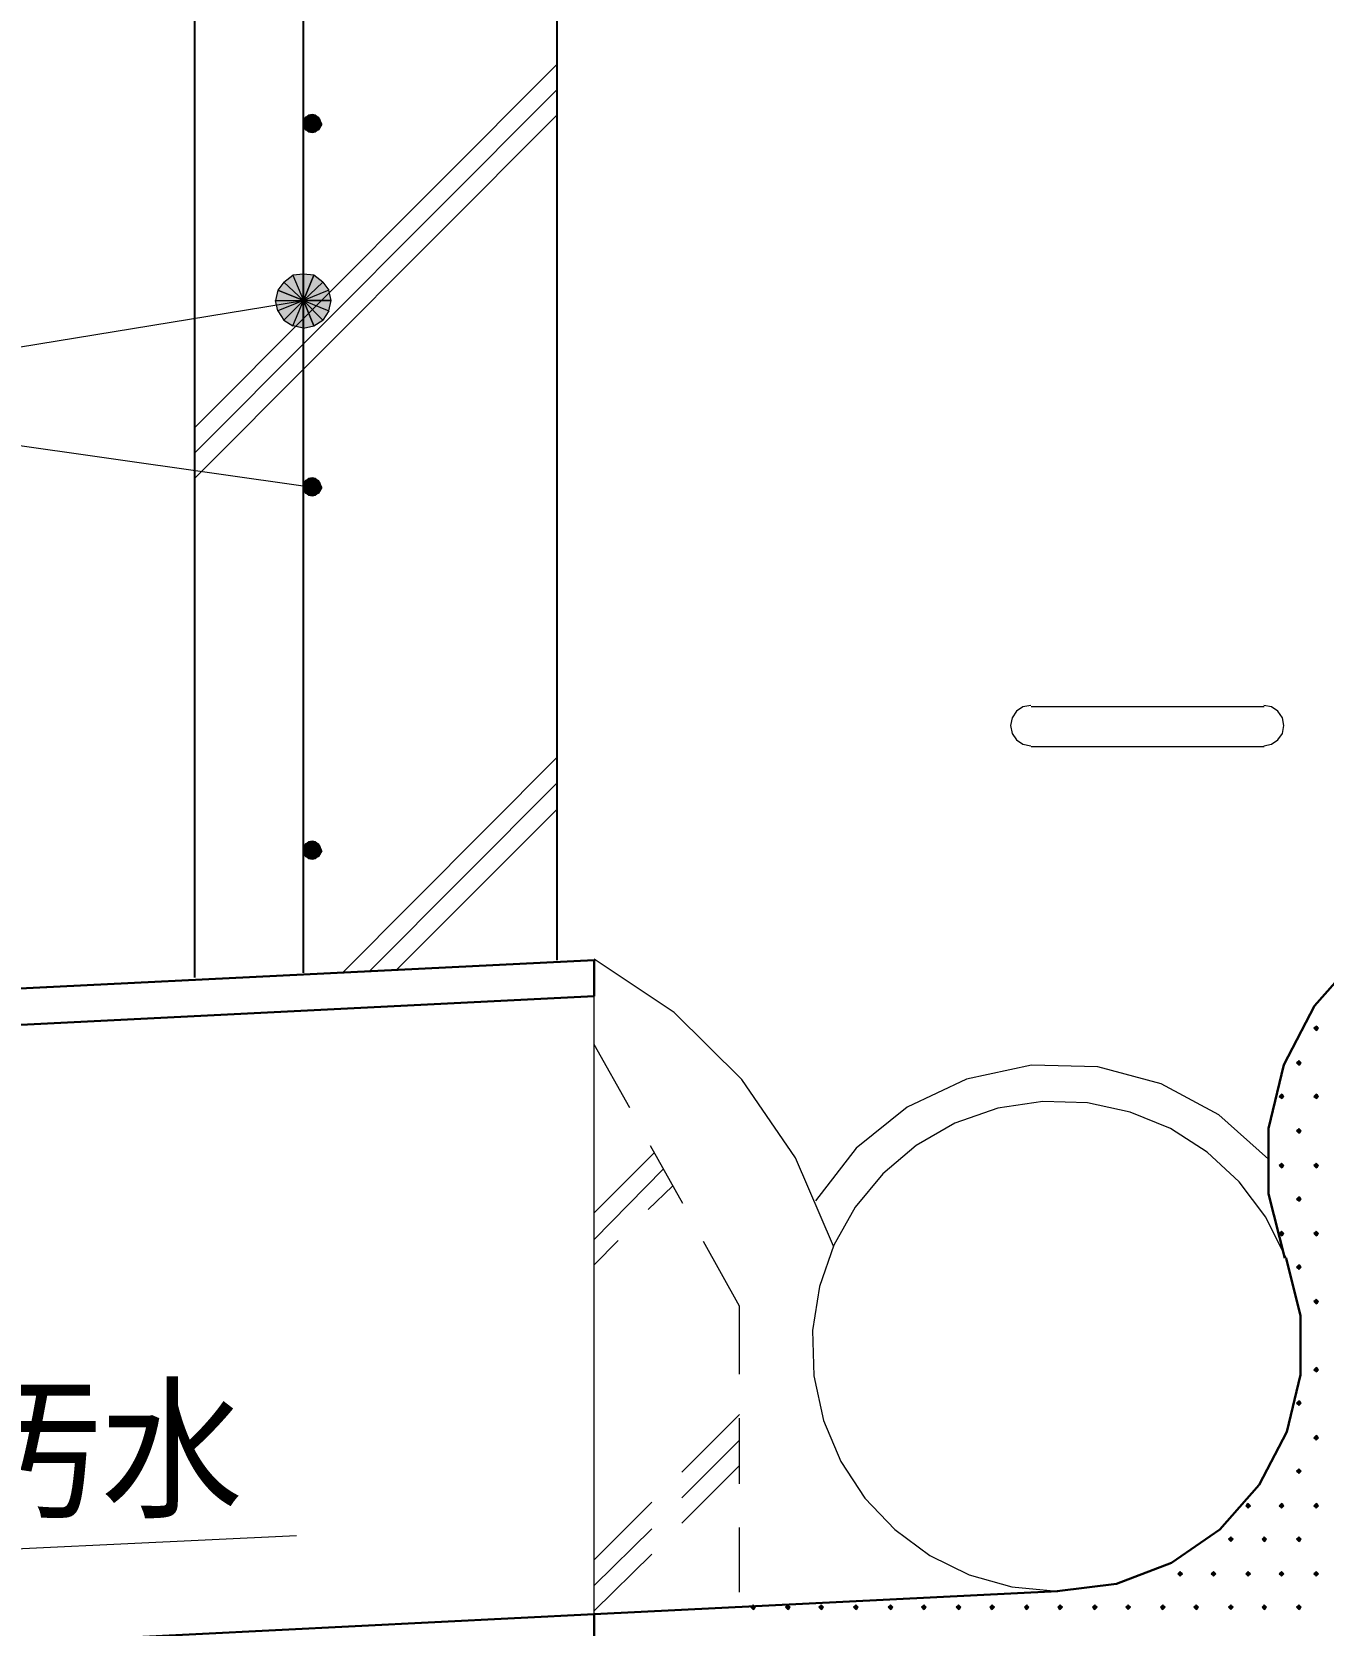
# Model space of a CAD drawing. Header units: millimetres. Extents: x 0 to 420, y 0 to 297.
# Drawn here: x 72.87 to 96.56, y 85.29 to 114.53 of the extents above; entities that cross this region are included whole.
import ezdxf
from ezdxf.enums import TextEntityAlignment as Align

# ---------------------------------------------------------------- set-up
doc = ezdxf.new("R2010")
doc.units = ezdxf.units.MM
doc.styles.add('kst32b', font='NotoSansJP-Variable.ttf')

msp = doc.modelspace()

# ---------------------------------------------------------------- hatches: boundary and pattern name
h = msp.add_hatch(color=7)
h.paths.add_polyline_path([(77.893, 112.966), (77.851, 112.839), (78.02, 112.839), (77.893, 112.966)])
h.paths.add_polyline_path([(77.851, 112.839), (78.02, 112.839), (77.893, 112.734), (77.851, 112.839)])
h.paths.add_polyline_path([(78.02, 112.839), (77.893, 112.734), (78.02, 112.691), (78.02, 112.839)])
h = msp.add_hatch(color=7)
h.paths.add_polyline_path([(78.19, 112.839), (78.126, 112.966), (78.02, 112.839), (78.19, 112.839)])
h.paths.add_polyline_path([(78.126, 112.966), (78.02, 112.839), (78.02, 113.009), (78.126, 112.966)])
h.paths.add_polyline_path([(78.02, 112.839), (78.02, 113.009), (77.893, 112.966), (78.02, 112.839)])
h = msp.add_hatch(color=7)
h.paths.add_polyline_path([(78.02, 112.691), (78.126, 112.734), (78.02, 112.839), (78.02, 112.691)])
h.paths.add_polyline_path([(78.126, 112.734), (78.02, 112.839), (78.19, 112.839), (78.126, 112.734)])
h = msp.add_hatch(color=7)
h.paths.add_polyline_path([(77.851, 110.088), (77.661, 110.067), (77.851, 109.601), (77.851, 110.088)])
h.paths.add_polyline_path([(77.661, 110.067), (77.851, 109.601), (77.491, 109.94), (77.661, 110.067)])
h.paths.add_polyline_path([(77.851, 109.601), (77.491, 109.94), (77.385, 109.791), (77.851, 109.601)])
for points in [[(78.042, 110.067), (77.851, 110.088), (77.851, 109.601), (78.042, 110.067)], [(96.435, 96.287), (96.414, 96.266), (96.393, 96.245), (96.414, 96.224), (96.435, 96.202), (96.457, 96.224), (96.478, 96.245), (96.457, 96.266), (96.435, 96.287)], [(96.118, 95.652), (96.097, 95.631), (96.076, 95.61), (96.097, 95.589), (96.118, 95.568), (96.139, 95.589), (96.16, 95.61), (96.139, 95.631), (96.118, 95.652)], [(95.8, 95.038), (95.779, 95.017), (95.758, 94.996), (95.779, 94.975), (95.8, 94.954), (95.821, 94.975), (95.843, 94.996), (95.821, 95.017), (95.8, 95.038)], [(96.435, 95.038), (96.414, 95.017), (96.393, 94.996), (96.414, 94.975), (96.435, 94.954), (96.457, 94.975), (96.478, 94.996), (96.457, 95.017), (96.435, 95.038)], [(96.118, 94.403), (96.097, 94.382), (96.076, 94.361), (96.097, 94.34), (96.118, 94.319), (96.139, 94.34), (96.16, 94.361), (96.139, 94.382), (96.118, 94.403)], [(95.8, 93.768), (95.779, 93.747), (95.758, 93.726), (95.779, 93.705), (95.8, 93.684), (95.821, 93.705), (95.843, 93.726), (95.821, 93.747), (95.8, 93.768)], [(96.435, 93.768), (96.414, 93.747), (96.393, 93.726), (96.414, 93.705), (96.435, 93.684), (96.457, 93.705), (96.478, 93.726), (96.457, 93.747), (96.435, 93.768)], [(96.118, 93.154), (96.097, 93.133), (96.076, 93.112), (96.097, 93.091), (96.118, 93.07), (96.139, 93.091), (96.16, 93.112), (96.139, 93.133), (96.118, 93.154)], [(95.8, 92.52), (95.779, 92.498), (95.758, 92.477), (95.779, 92.456), (95.8, 92.435), (95.821, 92.456), (95.843, 92.477), (95.821, 92.498), (95.8, 92.52)], [(96.435, 92.52), (96.414, 92.498), (96.393, 92.477), (96.414, 92.456), (96.435, 92.435), (96.457, 92.456), (96.478, 92.477), (96.457, 92.498), (96.435, 92.52)], [(96.118, 91.906), (96.097, 91.884), (96.076, 91.863), (96.097, 91.842), (96.118, 91.821), (96.139, 91.842), (96.16, 91.863), (96.139, 91.884), (96.118, 91.906)], [(96.435, 91.271), (96.414, 91.25), (96.393, 91.228), (96.414, 91.207), (96.435, 91.186), (96.457, 91.207), (96.478, 91.228), (96.457, 91.25), (96.435, 91.271)], [(96.435, 90.022), (96.414, 90.001), (96.393, 89.979), (96.414, 89.958), (96.435, 89.937), (96.457, 89.958), (96.478, 89.979), (96.457, 90.001), (96.435, 90.022)], [(96.118, 89.408), (96.097, 89.387), (96.076, 89.366), (96.097, 89.345), (96.118, 89.323), (96.139, 89.345), (96.16, 89.366), (96.139, 89.387), (96.118, 89.408)], [(96.435, 88.773), (96.414, 88.752), (96.393, 88.731), (96.414, 88.709), (96.435, 88.688), (96.457, 88.709), (96.478, 88.731), (96.457, 88.752), (96.435, 88.773)], [(96.118, 88.159), (96.097, 88.138), (96.076, 88.117), (96.097, 88.096), (96.118, 88.074), (96.139, 88.096), (96.16, 88.117), (96.139, 88.138), (96.118, 88.159)], [(95.187, 87.524), (95.165, 87.503), (95.144, 87.482), (95.165, 87.461), (95.187, 87.439), (95.208, 87.461), (95.229, 87.482), (95.208, 87.503), (95.187, 87.524)], [(95.8, 87.524), (95.779, 87.503), (95.758, 87.482), (95.779, 87.461), (95.8, 87.439), (95.821, 87.461), (95.843, 87.482), (95.821, 87.503), (95.8, 87.524)], [(96.435, 87.524), (96.414, 87.503), (96.393, 87.482), (96.414, 87.461), (96.435, 87.439), (96.457, 87.461), (96.478, 87.482), (96.457, 87.503), (96.435, 87.524)], [(94.869, 86.91), (94.848, 86.889), (94.827, 86.868), (94.848, 86.847), (94.869, 86.826), (94.89, 86.847), (94.911, 86.868), (94.89, 86.889), (94.869, 86.91)], [(95.483, 86.91), (95.462, 86.889), (95.441, 86.868), (95.462, 86.847), (95.483, 86.826), (95.504, 86.847), (95.525, 86.868), (95.504, 86.889), (95.483, 86.91)], [(96.118, 86.91), (96.097, 86.889), (96.076, 86.868), (96.097, 86.847), (96.118, 86.826), (96.139, 86.847), (96.16, 86.868), (96.139, 86.889), (96.118, 86.91)], [(93.938, 86.275), (93.917, 86.254), (93.895, 86.233), (93.917, 86.212), (93.938, 86.191), (93.959, 86.212), (93.98, 86.233), (93.959, 86.254), (93.938, 86.275)], [(94.552, 86.275), (94.53, 86.254), (94.509, 86.233), (94.53, 86.212), (94.552, 86.191), (94.573, 86.212), (94.594, 86.233), (94.573, 86.254), (94.552, 86.275)], [(95.187, 86.275), (95.165, 86.254), (95.144, 86.233), (95.165, 86.212), (95.187, 86.191), (95.208, 86.212), (95.229, 86.233), (95.208, 86.254), (95.187, 86.275)], [(95.8, 86.275), (95.779, 86.254), (95.758, 86.233), (95.779, 86.212), (95.8, 86.191), (95.821, 86.212), (95.843, 86.233), (95.821, 86.254), (95.8, 86.275)], [(96.435, 86.275), (96.414, 86.254), (96.393, 86.233), (96.414, 86.212), (96.435, 86.191), (96.457, 86.212), (96.478, 86.233), (96.457, 86.254), (96.435, 86.275)], [(86.106, 85.662), (86.085, 85.64), (86.064, 85.619), (86.085, 85.598), (86.106, 85.577), (86.127, 85.598), (86.148, 85.619), (86.127, 85.64), (86.106, 85.662)], [(86.741, 85.662), (86.72, 85.64), (86.699, 85.619), (86.72, 85.598), (86.741, 85.577), (86.762, 85.598), (86.783, 85.619), (86.762, 85.64), (86.741, 85.662)], [(87.355, 85.662), (87.334, 85.64), (87.312, 85.619), (87.334, 85.598), (87.355, 85.577), (87.376, 85.598), (87.397, 85.619), (87.376, 85.64), (87.355, 85.662)], [(87.99, 85.662), (87.969, 85.64), (87.948, 85.619), (87.969, 85.598), (87.99, 85.577), (88.011, 85.598), (88.032, 85.619), (88.011, 85.64), (87.99, 85.662)], [(88.625, 85.662), (88.604, 85.64), (88.583, 85.619), (88.604, 85.598), (88.625, 85.577), (88.646, 85.598), (88.667, 85.619), (88.646, 85.64), (88.625, 85.662)], [(89.239, 85.662), (89.218, 85.64), (89.196, 85.619), (89.218, 85.598), (89.239, 85.577), (89.26, 85.598), (89.281, 85.619), (89.26, 85.64), (89.239, 85.662)], [(89.874, 85.662), (89.853, 85.64), (89.831, 85.619), (89.853, 85.598), (89.874, 85.577), (89.895, 85.598), (89.916, 85.619), (89.895, 85.64), (89.874, 85.662)], [(90.487, 85.662), (90.466, 85.64), (90.445, 85.619), (90.466, 85.598), (90.487, 85.577), (90.509, 85.598), (90.53, 85.619), (90.509, 85.64), (90.487, 85.662)], [(91.123, 85.662), (91.101, 85.64), (91.08, 85.619), (91.101, 85.598), (91.123, 85.577), (91.144, 85.598), (91.165, 85.619), (91.144, 85.64), (91.123, 85.662)], [(91.736, 85.662), (91.715, 85.64), (91.694, 85.619), (91.715, 85.598), (91.736, 85.577), (91.758, 85.598), (91.779, 85.619), (91.758, 85.64), (91.736, 85.662)], [(92.371, 85.662), (92.35, 85.64), (92.329, 85.619), (92.35, 85.598), (92.371, 85.577), (92.393, 85.598), (92.414, 85.619), (92.393, 85.64), (92.371, 85.662)], [(92.985, 85.662), (92.964, 85.64), (92.943, 85.619), (92.964, 85.598), (92.985, 85.577), (93.006, 85.598), (93.028, 85.619), (93.006, 85.64), (92.985, 85.662)], [(93.62, 85.662), (93.599, 85.64), (93.578, 85.619), (93.599, 85.598), (93.62, 85.577), (93.641, 85.598), (93.662, 85.619), (93.641, 85.64), (93.62, 85.662)], [(94.234, 85.662), (94.213, 85.64), (94.192, 85.619), (94.213, 85.598), (94.234, 85.577), (94.255, 85.598), (94.276, 85.619), (94.255, 85.64), (94.234, 85.662)], [(94.869, 85.662), (94.848, 85.64), (94.827, 85.619), (94.848, 85.598), (94.869, 85.577), (94.89, 85.598), (94.911, 85.619), (94.89, 85.64), (94.869, 85.662)], [(95.483, 85.662), (95.462, 85.64), (95.441, 85.619), (95.462, 85.598), (95.483, 85.577), (95.504, 85.598), (95.525, 85.619), (95.504, 85.64), (95.483, 85.662)], [(96.118, 85.662), (96.097, 85.64), (96.076, 85.619), (96.097, 85.598), (96.118, 85.577), (96.139, 85.598), (96.16, 85.619), (96.139, 85.64), (96.118, 85.662)]]:
    msp.add_hatch(color=7).paths.add_polyline_path(points)
h = msp.add_hatch(color=7)
h.paths.add_polyline_path([(78.359, 109.601), (78.317, 109.791), (77.851, 109.601), (78.359, 109.601)])
h.paths.add_polyline_path([(78.317, 109.791), (77.851, 109.601), (78.211, 109.94), (78.317, 109.791)])
h.paths.add_polyline_path([(77.851, 109.601), (78.211, 109.94), (78.042, 110.067), (77.851, 109.601)])
h = msp.add_hatch(color=7)
h.paths.add_polyline_path([(77.385, 109.791), (77.343, 109.601), (77.851, 109.601), (77.385, 109.791)])
h.paths.add_polyline_path([(77.343, 109.601), (77.851, 109.601), (77.385, 109.411), (77.343, 109.601)])
h.paths.add_polyline_path([(77.851, 109.601), (77.385, 109.411), (77.491, 109.241), (77.851, 109.601)])
h = msp.add_hatch(color=7)
h.paths.add_polyline_path([(77.491, 109.241), (77.661, 109.135), (77.851, 109.601), (77.491, 109.241)])
h.paths.add_polyline_path([(77.661, 109.135), (77.851, 109.601), (77.851, 109.093), (77.661, 109.135)])
h.paths.add_polyline_path([(77.851, 109.601), (77.851, 109.093), (78.042, 109.135), (77.851, 109.601)])
h = msp.add_hatch(color=7)
h.paths.add_polyline_path([(78.042, 109.135), (78.211, 109.241), (77.851, 109.601), (78.042, 109.135)])
h.paths.add_polyline_path([(78.211, 109.241), (77.851, 109.601), (78.317, 109.411), (78.211, 109.241)])
h.paths.add_polyline_path([(77.851, 109.601), (78.317, 109.411), (78.359, 109.601), (77.851, 109.601)])
h = msp.add_hatch(color=7)
h.paths.add_polyline_path([(77.893, 106.299), (77.851, 106.172), (78.02, 106.172), (77.893, 106.299)])
h.paths.add_polyline_path([(77.851, 106.172), (78.02, 106.172), (77.893, 106.066), (77.851, 106.172)])
h.paths.add_polyline_path([(78.02, 106.172), (77.893, 106.066), (78.02, 106.024), (78.02, 106.172)])
h = msp.add_hatch(color=7)
h.paths.add_polyline_path([(78.19, 106.172), (78.126, 106.299), (78.02, 106.172), (78.19, 106.172)])
h.paths.add_polyline_path([(78.126, 106.299), (78.02, 106.172), (78.02, 106.341), (78.126, 106.299)])
h.paths.add_polyline_path([(78.02, 106.172), (78.02, 106.341), (77.893, 106.299), (78.02, 106.172)])
h = msp.add_hatch(color=7)
h.paths.add_polyline_path([(78.02, 106.024), (78.126, 106.066), (78.02, 106.172), (78.02, 106.024)])
h.paths.add_polyline_path([(78.126, 106.066), (78.02, 106.172), (78.19, 106.172), (78.126, 106.066)])
h = msp.add_hatch(color=7)
h.paths.add_polyline_path([(77.893, 99.631), (77.851, 99.504), (78.02, 99.504), (77.893, 99.631)])
h.paths.add_polyline_path([(77.851, 99.504), (78.02, 99.504), (77.893, 99.399), (77.851, 99.504)])
h.paths.add_polyline_path([(78.02, 99.504), (77.893, 99.399), (78.02, 99.356), (78.02, 99.504)])
h = msp.add_hatch(color=7)
h.paths.add_polyline_path([(78.19, 99.504), (78.126, 99.631), (78.02, 99.504), (78.19, 99.504)])
h.paths.add_polyline_path([(78.126, 99.631), (78.02, 99.504), (78.02, 99.674), (78.126, 99.631)])
h.paths.add_polyline_path([(78.02, 99.504), (78.02, 99.674), (77.893, 99.631), (78.02, 99.504)])
h = msp.add_hatch(color=7)
h.paths.add_polyline_path([(78.02, 99.356), (78.126, 99.399), (78.02, 99.504), (78.02, 99.356)])
h.paths.add_polyline_path([(78.126, 99.399), (78.02, 99.504), (78.19, 99.504), (78.126, 99.399)])

# ---------------------------------------------------------------- linework, layer by layer
at = {"lineweight": 25}
for points in [[(75.861, 97.176), (75.861, 133.816)], [(82.508, 97.494), (82.508, 127.148)], [(77.851, 97.261), (77.851, 115.676)]]:
    msp.add_lwpolyline(points, dxfattribs=at)
at = {"lineweight": 13}
for points in [[(75.861, 107.273), (82.508, 113.94)], [(75.861, 106.807), (82.508, 113.475)], [(75.861, 106.341), (82.508, 113.009)], [(78.02, 106.172), (66.717, 107.781), (77.851, 109.601)], [(91.197, 102.171), (91.052, 102.142), (90.935, 102.063), (90.855, 101.945), (90.826, 101.801), (90.855, 101.657), (90.935, 101.539), (91.052, 101.46), (91.197, 101.431)], [(91.207, 102.15), (95.483, 102.15)], [(95.472, 101.431), (95.616, 101.46), (95.734, 101.539), (95.814, 101.657), (95.843, 101.801), (95.814, 101.945), (95.734, 102.063), (95.616, 102.142), (95.472, 102.171)], [(78.571, 97.261), (82.508, 101.219)], [(95.483, 101.409), (91.207, 101.409)], [(79.079, 97.303), (82.508, 100.753)], [(79.566, 97.324), (82.508, 100.266)], [(87.576, 92.246), (86.879, 93.865), (85.894, 95.308), (84.652, 96.537), (83.185, 97.515)], [(83.185, 85.492), (83.185, 96.837)], [(83.841, 94.784), (83.185, 95.948)], [(95.557, 93.845), (94.648, 94.656), (93.589, 95.225), (92.428, 95.535), (91.21, 95.567), (90.018, 95.313), (88.933, 94.797), (87.995, 94.044), (87.249, 93.081)], [(95.882, 92.027), (95.511, 92.777), (95.022, 93.429), (94.432, 93.974), (93.759, 94.404), (93.021, 94.708), (92.236, 94.878), (91.421, 94.904), (90.594, 94.777), (89.805, 94.501), (89.098, 94.095), (88.484, 93.576), (87.976, 92.96), (87.584, 92.265), (87.32, 91.506), (87.194, 90.701), (87.219, 89.865), (87.397, 89.048), (87.714, 88.296), (88.154, 87.624), (88.703, 87.044), (89.346, 86.57), (90.066, 86.215), (90.851, 85.993), (91.683, 85.916)], [(83.185, 92.858), (84.286, 93.959)], [(84.815, 93.027), (84.222, 94.086)], [(83.185, 92.371), (84.455, 93.662)], [(84.18, 92.922), (84.624, 93.345)], [(83.185, 91.906), (83.629, 92.35)], [(85.852, 91.144), (85.196, 92.329)], [(85.852, 89.895), (85.852, 91.144)], [(84.794, 88.096), (85.852, 89.154)], [(85.852, 87.884), (85.852, 89.09)], [(84.794, 87.63), (85.852, 88.688)], [(84.794, 87.164), (85.852, 88.223)], [(83.185, 86.487), (84.243, 87.545)], [(77.724, 86.931), (69.723, 86.55), (71.776, 87.059)], [(83.185, 86.021), (84.243, 87.059)], [(85.852, 85.894), (85.852, 87.08)], [(83.185, 85.556), (84.243, 86.593)]]:
    msp.add_lwpolyline(points, dxfattribs=at)
at = {"lineweight": 25}
for points in [[(78.169, 112.85), (78.156, 112.912), (78.122, 112.962), (78.072, 112.996), (78.01, 113.009), (77.948, 112.996), (77.897, 112.962), (77.863, 112.912), (77.851, 112.85), (77.863, 112.788), (77.897, 112.738), (77.948, 112.704), (78.01, 112.691), (78.072, 112.704), (78.122, 112.738), (78.156, 112.788)], [(78.169, 106.183), (78.156, 106.244), (78.122, 106.295), (78.072, 106.329), (78.01, 106.341), (77.948, 106.329), (77.897, 106.295), (77.863, 106.244), (77.851, 106.183), (77.863, 106.121), (77.897, 106.07), (77.948, 106.036), (78.01, 106.024), (78.072, 106.036), (78.122, 106.07), (78.156, 106.121)], [(78.169, 99.515), (78.156, 99.577), (78.122, 99.627), (78.072, 99.661), (78.01, 99.674), (77.948, 99.661), (77.897, 99.627), (77.863, 99.577), (77.851, 99.515), (77.863, 99.453), (77.897, 99.403), (77.948, 99.369), (78.01, 99.356), (78.072, 99.369), (78.122, 99.403), (78.156, 99.453)]]:
    msp.add_lwpolyline(points, close=True, dxfattribs=at)
at = {"lineweight": 0}
for points in [[(77.893, 112.966), (77.851, 112.839), (78.02, 112.839)], [(78.02, 112.839), (78.02, 113.009), (77.893, 112.966)], [(78.126, 112.966), (78.02, 112.839), (78.02, 113.009)], [(78.19, 112.839), (78.126, 112.966), (78.02, 112.839)], [(77.851, 112.839), (78.02, 112.839), (77.893, 112.734)], [(78.02, 112.839), (77.893, 112.734), (78.02, 112.691)], [(78.02, 112.691), (78.126, 112.734), (78.02, 112.839)], [(78.126, 112.734), (78.02, 112.839), (78.19, 112.839)], [(77.661, 110.067), (77.851, 109.601), (77.491, 109.94)], [(77.851, 110.088), (77.661, 110.067), (77.851, 109.601)], [(78.042, 110.067), (77.851, 110.088), (77.851, 109.601)], [(77.851, 109.601), (78.211, 109.94), (78.042, 110.067)], [(77.385, 109.791), (77.343, 109.601), (77.851, 109.601)], [(77.851, 109.601), (77.491, 109.94), (77.385, 109.791)], [(78.317, 109.791), (77.851, 109.601), (78.211, 109.94)], [(78.359, 109.601), (78.317, 109.791), (77.851, 109.601)], [(77.343, 109.601), (77.851, 109.601), (77.385, 109.411)], [(77.851, 109.601), (77.385, 109.411), (77.491, 109.241)], [(77.491, 109.241), (77.661, 109.135), (77.851, 109.601)], [(77.661, 109.135), (77.851, 109.601), (77.851, 109.093)], [(77.851, 109.601), (77.851, 109.093), (78.042, 109.135)], [(78.042, 109.135), (78.211, 109.241), (77.851, 109.601)], [(78.211, 109.241), (77.851, 109.601), (78.317, 109.411)], [(77.851, 109.601), (78.317, 109.411), (78.359, 109.601)], [(77.893, 106.299), (77.851, 106.172), (78.02, 106.172)], [(77.851, 106.172), (78.02, 106.172), (77.893, 106.066)], [(78.02, 106.172), (78.02, 106.341), (77.893, 106.299)], [(78.02, 106.172), (77.893, 106.066), (78.02, 106.024)], [(78.126, 106.299), (78.02, 106.172), (78.02, 106.341)], [(78.19, 106.172), (78.126, 106.299), (78.02, 106.172)], [(78.02, 106.024), (78.126, 106.066), (78.02, 106.172)], [(78.126, 106.066), (78.02, 106.172), (78.19, 106.172)], [(77.893, 99.631), (77.851, 99.504), (78.02, 99.504)], [(77.851, 99.504), (78.02, 99.504), (77.893, 99.399)], [(78.02, 99.504), (78.02, 99.674), (77.893, 99.631)], [(78.02, 99.504), (77.893, 99.399), (78.02, 99.356)], [(78.126, 99.631), (78.02, 99.504), (78.02, 99.674)], [(78.19, 99.504), (78.126, 99.631), (78.02, 99.504)], [(78.02, 99.356), (78.126, 99.399), (78.02, 99.504)], [(78.126, 99.399), (78.02, 99.504), (78.19, 99.504)], [(96.435, 96.287), (96.414, 96.266), (96.393, 96.245), (96.414, 96.224), (96.435, 96.202), (96.457, 96.224), (96.478, 96.245), (96.457, 96.266)], [(96.118, 95.652), (96.097, 95.631), (96.076, 95.61), (96.097, 95.589), (96.118, 95.568), (96.139, 95.589), (96.16, 95.61), (96.139, 95.631)], [(95.8, 95.038), (95.779, 95.017), (95.758, 94.996), (95.779, 94.975), (95.8, 94.954), (95.821, 94.975), (95.843, 94.996), (95.821, 95.017)], [(96.435, 95.038), (96.414, 95.017), (96.393, 94.996), (96.414, 94.975), (96.435, 94.954), (96.457, 94.975), (96.478, 94.996), (96.457, 95.017)], [(96.118, 94.403), (96.097, 94.382), (96.076, 94.361), (96.097, 94.34), (96.118, 94.319), (96.139, 94.34), (96.16, 94.361), (96.139, 94.382)], [(95.8, 93.768), (95.779, 93.747), (95.758, 93.726), (95.779, 93.705), (95.8, 93.684), (95.821, 93.705), (95.843, 93.726), (95.821, 93.747)], [(96.435, 93.768), (96.414, 93.747), (96.393, 93.726), (96.414, 93.705), (96.435, 93.684), (96.457, 93.705), (96.478, 93.726), (96.457, 93.747)], [(96.118, 93.154), (96.097, 93.133), (96.076, 93.112), (96.097, 93.091), (96.118, 93.07), (96.139, 93.091), (96.16, 93.112), (96.139, 93.133)], [(95.8, 92.52), (95.779, 92.498), (95.758, 92.477), (95.779, 92.456), (95.8, 92.435), (95.821, 92.456), (95.843, 92.477), (95.821, 92.498)], [(96.435, 92.52), (96.414, 92.498), (96.393, 92.477), (96.414, 92.456), (96.435, 92.435), (96.457, 92.456), (96.478, 92.477), (96.457, 92.498)], [(96.118, 91.906), (96.097, 91.884), (96.076, 91.863), (96.097, 91.842), (96.118, 91.821), (96.139, 91.842), (96.16, 91.863), (96.139, 91.884)], [(96.435, 91.271), (96.414, 91.25), (96.393, 91.228), (96.414, 91.207), (96.435, 91.186), (96.457, 91.207), (96.478, 91.228), (96.457, 91.25)], [(96.435, 90.022), (96.414, 90.001), (96.393, 89.979), (96.414, 89.958), (96.435, 89.937), (96.457, 89.958), (96.478, 89.979), (96.457, 90.001)], [(96.118, 89.408), (96.097, 89.387), (96.076, 89.366), (96.097, 89.345), (96.118, 89.323), (96.139, 89.345), (96.16, 89.366), (96.139, 89.387)], [(96.435, 88.773), (96.414, 88.752), (96.393, 88.731), (96.414, 88.709), (96.435, 88.688), (96.457, 88.709), (96.478, 88.731), (96.457, 88.752)], [(96.118, 88.159), (96.097, 88.138), (96.076, 88.117), (96.097, 88.096), (96.118, 88.074), (96.139, 88.096), (96.16, 88.117), (96.139, 88.138)], [(95.187, 87.524), (95.165, 87.503), (95.144, 87.482), (95.165, 87.461), (95.187, 87.439), (95.208, 87.461), (95.229, 87.482), (95.208, 87.503)], [(95.8, 87.524), (95.779, 87.503), (95.758, 87.482), (95.779, 87.461), (95.8, 87.439), (95.821, 87.461), (95.843, 87.482), (95.821, 87.503)], [(96.435, 87.524), (96.414, 87.503), (96.393, 87.482), (96.414, 87.461), (96.435, 87.439), (96.457, 87.461), (96.478, 87.482), (96.457, 87.503)], [(94.869, 86.91), (94.848, 86.889), (94.827, 86.868), (94.848, 86.847), (94.869, 86.826), (94.89, 86.847), (94.911, 86.868), (94.89, 86.889)], [(95.483, 86.91), (95.462, 86.889), (95.441, 86.868), (95.462, 86.847), (95.483, 86.826), (95.504, 86.847), (95.525, 86.868), (95.504, 86.889)], [(96.118, 86.91), (96.097, 86.889), (96.076, 86.868), (96.097, 86.847), (96.118, 86.826), (96.139, 86.847), (96.16, 86.868), (96.139, 86.889)], [(93.938, 86.275), (93.917, 86.254), (93.895, 86.233), (93.917, 86.212), (93.938, 86.191), (93.959, 86.212), (93.98, 86.233), (93.959, 86.254)], [(94.552, 86.275), (94.53, 86.254), (94.509, 86.233), (94.53, 86.212), (94.552, 86.191), (94.573, 86.212), (94.594, 86.233), (94.573, 86.254)], [(95.187, 86.275), (95.165, 86.254), (95.144, 86.233), (95.165, 86.212), (95.187, 86.191), (95.208, 86.212), (95.229, 86.233), (95.208, 86.254)], [(95.8, 86.275), (95.779, 86.254), (95.758, 86.233), (95.779, 86.212), (95.8, 86.191), (95.821, 86.212), (95.843, 86.233), (95.821, 86.254)], [(96.435, 86.275), (96.414, 86.254), (96.393, 86.233), (96.414, 86.212), (96.435, 86.191), (96.457, 86.212), (96.478, 86.233), (96.457, 86.254)], [(86.106, 85.662), (86.085, 85.64), (86.064, 85.619), (86.085, 85.598), (86.106, 85.577), (86.127, 85.598), (86.148, 85.619), (86.127, 85.64)], [(86.741, 85.662), (86.72, 85.64), (86.699, 85.619), (86.72, 85.598), (86.741, 85.577), (86.762, 85.598), (86.783, 85.619), (86.762, 85.64)], [(87.355, 85.662), (87.334, 85.64), (87.312, 85.619), (87.334, 85.598), (87.355, 85.577), (87.376, 85.598), (87.397, 85.619), (87.376, 85.64)], [(87.99, 85.662), (87.969, 85.64), (87.948, 85.619), (87.969, 85.598), (87.99, 85.577), (88.011, 85.598), (88.032, 85.619), (88.011, 85.64)], [(88.625, 85.662), (88.604, 85.64), (88.583, 85.619), (88.604, 85.598), (88.625, 85.577), (88.646, 85.598), (88.667, 85.619), (88.646, 85.64)], [(89.239, 85.662), (89.218, 85.64), (89.196, 85.619), (89.218, 85.598), (89.239, 85.577), (89.26, 85.598), (89.281, 85.619), (89.26, 85.64)], [(89.874, 85.662), (89.853, 85.64), (89.831, 85.619), (89.853, 85.598), (89.874, 85.577), (89.895, 85.598), (89.916, 85.619), (89.895, 85.64)], [(90.487, 85.662), (90.466, 85.64), (90.445, 85.619), (90.466, 85.598), (90.487, 85.577), (90.509, 85.598), (90.53, 85.619), (90.509, 85.64)], [(91.123, 85.662), (91.101, 85.64), (91.08, 85.619), (91.101, 85.598), (91.123, 85.577), (91.144, 85.598), (91.165, 85.619), (91.144, 85.64)], [(91.736, 85.662), (91.715, 85.64), (91.694, 85.619), (91.715, 85.598), (91.736, 85.577), (91.758, 85.598), (91.779, 85.619), (91.758, 85.64)], [(92.371, 85.662), (92.35, 85.64), (92.329, 85.619), (92.35, 85.598), (92.371, 85.577), (92.393, 85.598), (92.414, 85.619), (92.393, 85.64)], [(92.985, 85.662), (92.964, 85.64), (92.943, 85.619), (92.964, 85.598), (92.985, 85.577), (93.006, 85.598), (93.028, 85.619), (93.006, 85.64)], [(93.62, 85.662), (93.599, 85.64), (93.578, 85.619), (93.599, 85.598), (93.62, 85.577), (93.641, 85.598), (93.662, 85.619), (93.641, 85.64)], [(94.234, 85.662), (94.213, 85.64), (94.192, 85.619), (94.213, 85.598), (94.234, 85.577), (94.255, 85.598), (94.276, 85.619), (94.255, 85.64)], [(94.869, 85.662), (94.848, 85.64), (94.827, 85.619), (94.848, 85.598), (94.869, 85.577), (94.89, 85.598), (94.911, 85.619), (94.89, 85.64)], [(95.483, 85.662), (95.462, 85.64), (95.441, 85.619), (95.462, 85.598), (95.483, 85.577), (95.504, 85.598), (95.525, 85.619), (95.504, 85.64)], [(96.118, 85.662), (96.097, 85.64), (96.076, 85.619), (96.097, 85.598), (96.118, 85.577), (96.139, 85.598), (96.16, 85.619), (96.139, 85.64)]]:
    msp.add_lwpolyline(points, close=True, dxfattribs=at)
at = {"lineweight": 30}
for points in [[(100.531, 98.827), (99.322, 98.679), (98.2, 98.251), (97.212, 97.569), (96.405, 96.656), (95.842, 95.575), (95.56, 94.408), (95.563, 93.207), (95.858, 92.025)], [(60.854, 96.393), (83.185, 97.494), (83.185, 96.837), (60.431, 95.695)], [(91.683, 85.916), (92.77, 86.049), (93.778, 86.433), (94.666, 87.046), (95.391, 87.866), (95.896, 88.837), (96.15, 89.886), (96.147, 90.965), (95.882, 92.027)], [(83.185, 85.492), (91.694, 85.915)], [(60.854, 83.693), (83.185, 84.815), (83.185, 85.492), (61.256, 84.391)]]:
    msp.add_lwpolyline(points, dxfattribs=at)

# ---------------------------------------------------------------- texts
at = {"style": 'kst32b'}
msp.add_text('汚水', height=2.0791, dxfattribs=at).set_placement((71.543, 87.482), (76.741, 87.482), align=Align.FIT)

doc.saveas('drawing.dxf')
